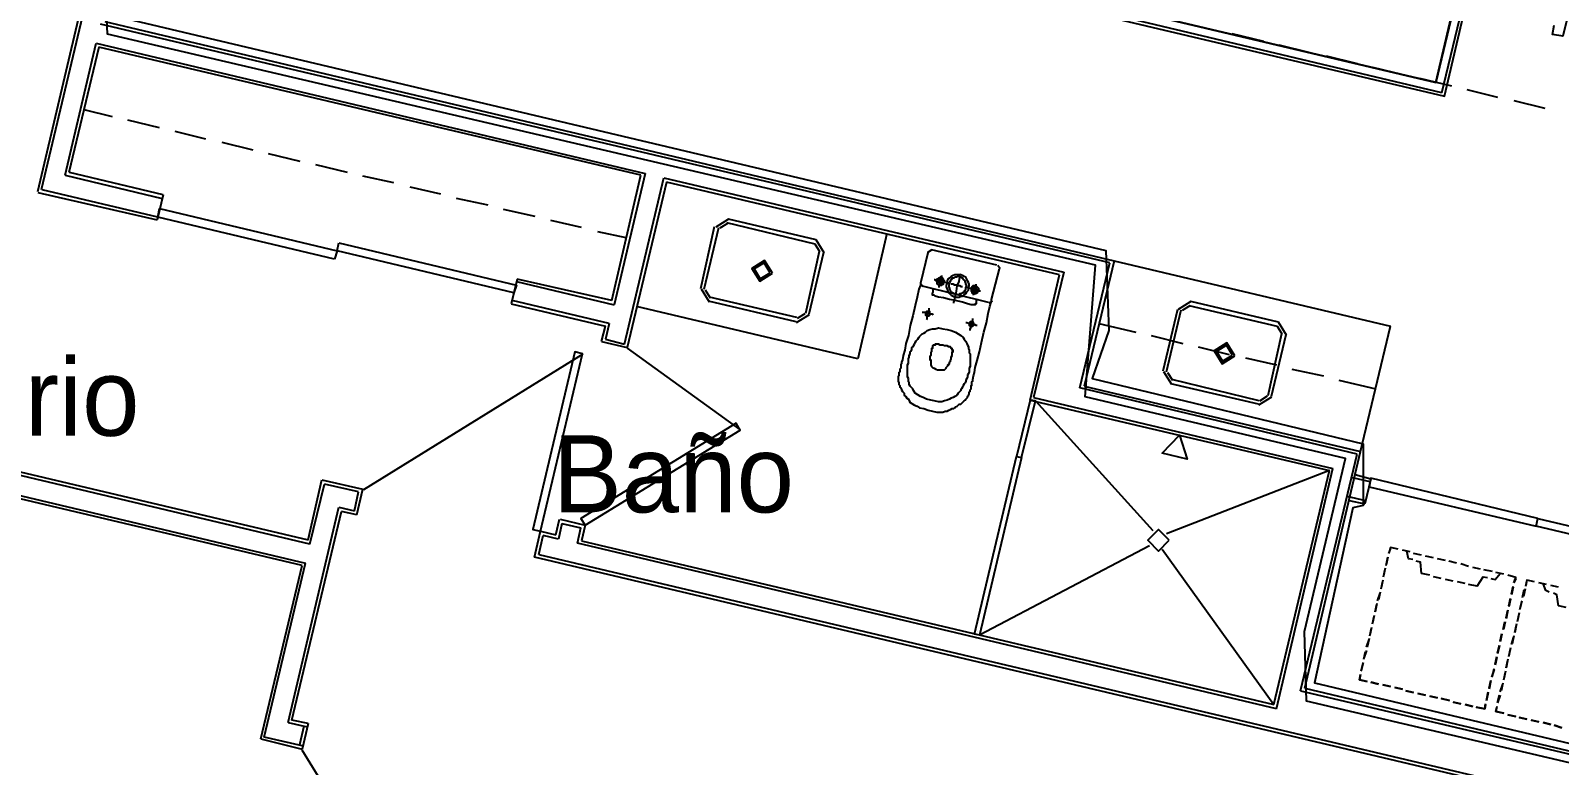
# Model space of a CAD drawing. Header units: feet. Extents: x -84 to 198, y -22 to 181.
# Drawn here: x 41.61 to 65.37, y 101.85 to 113.26 of the extents above; entities that cross this region are included whole.
import ezdxf
from ezdxf.enums import TextEntityAlignment as Align

# ---------------------------------------------------------------- set-up
doc = ezdxf.new("R2010")
doc.units = ezdxf.units.FT
for name, color, linetype in [('A-AREA-COMUN', 252, 'CONTINUOUS'), ('A-AREA-UNIDAD', 30, 'CONTINUOUS'), ('A-LINEA', 7, 'CONTINUOUS'), ('A-LINEA-FINA', 9, 'CONTINUOUS'), ('A-MURO-CONCRETO', 8, 'CONTINUOUS'), ('A-NOMBRE-ESPACIO', 2, 'CONTINUOUS')]:
    doc.layers.add(name, color=color, linetype=linetype)

msp = doc.modelspace()

# ---------------------------------------------------------------- linework, layer by layer
at = {"layer": 'A-AREA-COMUN'}
msp.add_lwpolyline([(42.912, 113.4933), (58.32, 109.8489), (58.368, 108.6044), (58.112, 107.8578), (62.32, 106.8444), (62.32, 105.8844), (62.16, 105.8489), (61.568, 103.1289), (66.96, 101.8489)], dxfattribs=at)
at = {"layer": 'A-AREA-UNIDAD'}
msp.add_lwpolyline([(66.368, 101.6889), (61.44, 102.8444), (61.408, 103.9289), (62.048, 106.6133), (58, 107.5733), (58.16, 109.6178), (42.8, 113.2089), (42.752, 114.3644)], dxfattribs=at)
at = {"layer": 'A-LINEA'}
for p, q in [((41.72, 110.7644), (43.2, 117.0578)), ((43.2667, 117.0978), (41.7733, 110.7911)), ((63.5467, 112.2978), (63.8933, 113.7378)), ((42.76, 113.4044), (58.4533, 109.6844)), ((58.3867, 109.6578), (42.6933, 113.3644)), ((60.28, 113.2178), (60.7733, 113.0978)), ((42.1467, 111.0178), (42.6267, 113.0711)), ((42.6667, 113.0044), (42.2, 111.0578)), ((42.6267, 113.0711), (51.16, 111.0444)), ((51.0933, 111.0178), (42.6667, 113.0044)), ((61.0133, 113.0444), (61.4933, 112.9244)), ((61.7467, 112.8711), (62.2267, 112.7511)), ((62.4667, 112.6978), (62.96, 112.5778)), ((63.2, 112.5244), (63.6933, 112.4044)), ((63.9333, 112.3511), (64.4133, 112.2311)), ((42.88, 111.9244), (42.44, 112.0311)), ((64.6667, 112.1778), (65.1467, 112.0578)), ((43.6133, 111.7511), (43.12, 111.8711)), ((44.3333, 111.5778), (43.8533, 111.6978)), ((45.0667, 111.4044), (44.5867, 111.5244)), ((45.8, 111.2311), (45.3067, 111.3511)), ((42.1467, 111.0178), (43.6533, 110.6578)), ((43.6667, 110.7111), (42.2133, 111.0578)), ((46.5333, 111.0578), (46.04, 111.1778)), ((47.2533, 110.8978), (46.7733, 111.0044)), ((50.64, 109.0711), (51.0933, 111.0178)), ((51.16, 111.0444), (50.68, 109.0044)), ((43.5867, 110.3644), (41.7867, 110.7911)), ((47.9867, 110.7244), (47.5067, 110.8311)), ((50.84, 108.3911), (51.4533, 110.9778)), ((51.4933, 110.9111), (50.88, 108.3378)), ((51.4533, 110.9778), (57.6667, 109.5111)), ((57.6, 109.4711), (51.4933, 110.9111)), ((41.72, 110.7511), (43.5733, 110.3244)), ((43.6667, 110.7111), (43.5733, 110.3244)), ((48.72, 110.5511), (48.2267, 110.6578)), ((49.4533, 110.3778), (48.96, 110.4844)), ((50.1733, 110.2044), (49.6933, 110.3111)), ((52.4584, 110.3333), (52.2578, 110.2095)), ((52.4267, 110.2844), (53.8, 109.9511)), ((52.4533, 110.3378), (53.8133, 110.0178)), ((50.8667, 110.0444), (50.4267, 110.1378)), ((52.0267, 109.2578), (52.24, 110.2178)), ((52.08, 109.2444), (52.3067, 110.2044)), ((52.443, 110.2684), (52.3227, 110.1941)), ((54.92, 110.1111), (54.4667, 108.1644)), ((53.8667, 109.8311), (53.6533, 108.8711)), ((53.9333, 109.8178), (53.7067, 108.8578)), ((53.8773, 109.8281), (53.803, 109.9484)), ((53.9422, 109.8127), (53.8184, 110.0133)), ((55.56, 109.8311), (55.44, 109.3378)), ((55.6174, 109.8565), (55.5613, 109.8219)), ((56.6267, 109.6178), (55.6133, 109.8578)), ((56.6787, 109.5604), (56.6441, 109.6165)), ((57.92, 107.7111), (58.3867, 109.6578)), ((58.4533, 109.6844), (57.9867, 107.7378)), ((58.4533, 109.6844), (62.7467, 108.6711)), ((49.1733, 109.4044), (49.08, 109.0178)), ((49.16, 109.3644), (50.68, 109.0044)), ((50.64, 109.0711), (49.1733, 109.4044)), ((55.4413, 109.3419), (55.4759, 109.2857)), ((56.5467, 109.0844), (56.6667, 109.5644)), ((57.1467, 107.5244), (57.6, 109.4711)), ((57.6667, 109.5111), (57.2, 107.5644)), ((52.0311, 109.2495), (52.155, 109.0489)), ((52.096, 109.2341), (52.1703, 109.1138)), ((53.52, 108.8044), (52.16, 109.1244)), ((55.4667, 109.2978), (56.4933, 109.0444)), ((31.0533, 108.8578), (45.92, 105.3511)), ((49.08, 109.0178), (50.5467, 108.6711)), ((50.6, 108.7111), (49.0933, 109.0711)), ((54.4667, 108.1644), (51.0267, 108.9778)), ((53.5067, 108.7378), (52.1467, 109.0578)), ((53.515, 108.7289), (53.7155, 108.8527)), ((53.5303, 108.7938), (53.6506, 108.8681)), ((56.5026, 109.0324), (56.5587, 109.067)), ((59.2133, 107.9778), (59.44, 108.9378)), ((59.2667, 107.9644), (59.4933, 108.9244)), ((59.645, 109.0533), (59.4445, 108.9295)), ((59.6297, 108.9884), (59.5094, 108.9141)), ((59.6133, 108.9911), (60.9867, 108.6711)), ((59.64, 109.0578), (61, 108.7378)), ((45.9467, 105.2844), (31.0533, 108.8044)), ((50.48, 108.4311), (50.5467, 108.6711)), ((50.6, 108.7111), (50.5467, 108.4711)), ((58.2133, 108.7111), (58.7867, 108.5778)), ((61.064, 108.5481), (60.9897, 108.6684)), ((61.1289, 108.5327), (61.005, 108.7333)), ((62.28, 106.7244), (62.7467, 108.6711)), ((31.04, 108.4978), (45.88, 104.9911)), ((45.8267, 104.9511), (31.04, 108.4444)), ((50.48, 108.4311), (50.88, 108.3378)), ((50.5467, 108.4711), (50.84, 108.3911)), ((59.0267, 108.5244), (59.52, 108.4044)), ((61.0533, 108.5511), (60.84, 107.5911)), ((61.12, 108.5378), (60.8933, 107.5778)), ((50.1923, 108.235), (46.7828, 106.1301)), ((52.6442, 107.0595), (50.8856, 108.3283)), ((59.76, 108.3511), (60.24, 108.2311)), ((60.4933, 108.1778), (60.9733, 108.0711)), ((59.2178, 107.9695), (59.3416, 107.7689)), ((59.2827, 107.9541), (59.357, 107.8338)), ((61.2133, 108.0044), (61.7067, 107.8978)), ((62.2267, 106.6844), (57.92, 107.7111)), ((57.9867, 107.7378), (62.28, 106.7244)), ((60.6933, 107.4578), (59.3333, 107.7778)), ((60.7067, 107.5111), (59.3467, 107.8444)), ((61.9467, 107.8311), (62.52, 107.6978)), ((57.1467, 107.5244), (61.8, 106.4311)), ((57.1733, 107.4711), (57.1733, 107.4711)), ((57.2, 107.5644), (61.8533, 106.4578)), ((57.2267, 107.5111), (59.0533, 105.4978)), ((60.7016, 107.4489), (60.9022, 107.5727)), ((60.717, 107.5138), (60.8373, 107.5881)), ((61.4133, 103.0444), (62.28, 106.7244)), ((61.3467, 103.0044), (62.2267, 106.6844)), ((45.92, 105.3511), (46.1333, 106.2844)), ((46.1333, 106.2844), (46.7733, 106.1378)), ((61.8, 106.4311), (59.2667, 105.4444)), ((60.9333, 102.7911), (61.8, 106.4311)), ((60.9733, 102.7244), (61.8533, 106.4578)), ((62.1333, 106.3244), (62.4267, 106.2578)), ((62.2, 106.3644), (62.44, 106.2978)), ((62.44, 106.2978), (62.3467, 105.9111)), ((45.9467, 105.2844), (46.1733, 106.2178)), ((46.7067, 106.0978), (46.1733, 106.2178)), ((46.64, 105.8044), (46.7067, 106.0978)), ((46.68, 105.7378), (46.7733, 106.1378)), ((62.0667, 106.0311), (62.36, 105.9644)), ((45.6133, 102.5111), (46.4, 105.8578)), ((45.6667, 102.5511), (46.44, 105.7911)), ((46.4, 105.8578), (46.64, 105.8044)), ((46.68, 105.7378), (46.44, 105.7911)), ((62.1067, 105.9644), (62.3467, 105.9111)), ((49.7733, 105.4311), (49.8267, 105.6711)), ((49.8667, 105.6044), (49.8133, 105.3644)), ((49.84, 105.6711), (50.2267, 105.5778)), ((49.8667, 105.6044), (50.16, 105.5378)), ((50.1067, 105.2978), (50.16, 105.5378)), ((50.2267, 105.5778), (50.1733, 105.3378)), ((49.44, 105.0844), (49.5333, 105.4844)), ((49.5067, 105.1244), (49.5733, 105.4178)), ((49.5333, 105.4844), (49.7733, 105.4311)), ((49.8133, 105.3644), (49.5733, 105.4178)), ((60.9733, 102.7244), (50.1067, 105.2978)), ((50.1733, 105.3378), (60.9333, 102.7911)), ((68.9067, 100.4844), (49.44, 105.0844)), ((49.5067, 105.1244), (68.8667, 100.5511)), ((59, 105.2578), (56.36, 103.8711)), ((59.2, 105.2044), (60.9333, 102.7911)), ((62.7067, 105.0844), (62.68, 104.9644)), ((62.68, 104.9511), (62.7067, 105.0844)), ((62.72, 105.1378), (62.7467, 105.2044)), ((62.8667, 105.2044), (62.7467, 105.2311)), ((63.0533, 105.1644), (62.9333, 105.1911)), ((63.0533, 105.1644), (62.9333, 105.1911)), ((63.2267, 105.1111), (63.1067, 105.1378)), ((63.2267, 105.1111), (63.1067, 105.1378)), ((63.4133, 105.0711), (63.2933, 105.0978)), ((63.4133, 105.0711), (63.2933, 105.0978)), ((63.6, 105.0311), (63.48, 105.0578)), ((63.6, 105.0311), (63.48, 105.0578)), ((45.1867, 102.2578), (45.8267, 104.9511)), ((45.24, 102.2844), (45.88, 104.9911)), ((62.6667, 104.9111), (62.64, 104.7911)), ((62.64, 104.7778), (62.6667, 104.8978)), ((63.36, 104.8044), (63.2267, 104.8311)), ((63.7733, 104.9911), (63.6533, 105.0178)), ((63.7733, 104.9911), (63.6533, 105.0178)), ((63.96, 104.9378), (63.84, 104.9778)), ((63.96, 104.9378), (63.84, 104.9778)), ((64.1467, 104.8978), (64.0267, 104.9244)), ((64.1467, 104.8978), (64.0267, 104.9244)), ((64.3333, 104.8578), (64.2, 104.8844)), ((64.3333, 104.8578), (64.2, 104.8844)), ((64.5067, 104.8178), (64.3867, 104.8444)), ((64.5067, 104.8178), (64.3867, 104.8444)), ((62.6267, 104.7244), (62.6, 104.6044)), ((62.6, 104.5911), (62.6267, 104.7111)), ((63.5333, 104.7511), (63.4133, 104.7778)), ((63.72, 104.7111), (63.6, 104.7378)), ((63.9067, 104.6711), (63.7867, 104.6978)), ((64.0933, 104.6311), (63.96, 104.6578)), ((64.6933, 104.7644), (64.5733, 104.8044)), ((64.6267, 104.5111), (64.6533, 104.6311)), ((64.6533, 104.6178), (64.6267, 104.4978)), ((64.6933, 104.7511), (64.6667, 104.6844)), ((64.8, 104.4578), (64.8267, 104.5778)), ((64.84, 104.5911), (64.8133, 104.4711)), ((64.8533, 104.6311), (64.8667, 104.7111)), ((64.9867, 104.6978), (64.8667, 104.7244)), ((65.1733, 104.6578), (65.0533, 104.6844)), ((65.1733, 104.6578), (65.0533, 104.6844)), ((65.36, 104.6178), (65.24, 104.6444)), ((65.36, 104.6178), (65.24, 104.6444)), ((62.5333, 104.3644), (62.5067, 104.2311)), ((62.5067, 104.2311), (62.5333, 104.3511)), ((62.5467, 104.4044), (62.5867, 104.5244)), ((62.5867, 104.5378), (62.56, 104.4178)), ((64.5867, 104.3244), (64.6133, 104.4444)), ((64.6133, 104.4311), (64.5867, 104.3111)), ((64.7867, 104.4044), (64.76, 104.2844)), ((64.76, 104.2711), (64.7867, 104.3911)), ((62.4933, 104.1778), (62.4667, 104.0578)), ((62.4667, 104.0444), (62.4933, 104.1644)), ((64.5467, 104.1378), (64.5733, 104.2578)), ((64.5733, 104.2578), (64.5467, 104.1244)), ((64.7467, 104.2178), (64.72, 104.0978)), ((64.72, 104.0844), (64.7467, 104.2044)), ((65.48, 104.2978), (65.36, 104.3244)), ((56.3333, 103.9244), (56.3333, 103.9244)), ((62.4533, 103.9911), (62.4267, 103.8711)), ((62.4267, 103.8578), (62.4533, 103.9778)), ((64.4533, 103.7778), (64.48, 103.8978)), ((64.48, 103.8844), (64.4533, 103.7644)), ((64.52, 104.0711), (64.4933, 103.9511)), ((64.5067, 103.9644), (64.5333, 104.0844)), ((64.7067, 104.0444), (64.68, 103.9111)), ((64.68, 103.9111), (64.7067, 104.0311)), ((62.3733, 103.6311), (62.3333, 103.5111)), ((62.3733, 103.6844), (62.4133, 103.8044)), ((62.4133, 103.8178), (62.3867, 103.6844)), ((64.4133, 103.5911), (64.44, 103.7111)), ((64.44, 103.7111), (64.4133, 103.5778)), ((64.6133, 103.6711), (64.5867, 103.5511)), ((64.5867, 103.5378), (64.6133, 103.6578)), ((64.6267, 103.7244), (64.6667, 103.8444)), ((64.6667, 103.8578), (64.64, 103.7378)), ((62.32, 103.4444), (62.2933, 103.3244)), ((62.2933, 103.3111), (62.32, 103.4311)), ((62.3333, 103.4978), (62.36, 103.6178)), ((64.3733, 103.4178), (64.4, 103.5378)), ((64.4, 103.5244), (64.3733, 103.4044)), ((64.5733, 103.4978), (64.5467, 103.3644)), ((64.5467, 103.3644), (64.5733, 103.4844)), ((62.28, 103.2578), (62.2667, 103.1778)), ((62.2667, 103.1778), (62.3867, 103.1511)), ((64.28, 103.0444), (64.3067, 103.1644)), ((64.3067, 103.1644), (64.28, 103.0311)), ((64.36, 103.3378), (64.32, 103.2178)), ((64.3333, 103.2311), (64.36, 103.3511)), ((64.5333, 103.3111), (64.5067, 103.1911)), ((64.5067, 103.1778), (64.5333, 103.2978)), ((61.3467, 103.0044), (67.1333, 101.6444)), ((61.4133, 103.0444), (67.0933, 101.6978)), ((62.44, 103.1378), (62.56, 103.1111)), ((62.56, 103.1111), (62.44, 103.1378)), ((62.6267, 103.0978), (62.7467, 103.0711)), ((62.7467, 103.0711), (62.6267, 103.0978)), ((62.8133, 103.0578), (62.9333, 103.0311)), ((62.9333, 103.0311), (62.8133, 103.0578)), ((62.9867, 103.0044), (63.1067, 102.9778)), ((63.1067, 102.9778), (62.9867, 103.0044)), ((63.1733, 102.9644), (63.2933, 102.9378)), ((63.2933, 102.9378), (63.1733, 102.9644)), ((63.36, 102.9244), (63.48, 102.8978)), ((63.48, 102.8978), (63.36, 102.9244)), ((64.24, 102.8578), (64.2667, 102.9911)), ((64.2667, 102.9778), (64.24, 102.8578)), ((64.4533, 102.9378), (64.4133, 102.8178)), ((64.4133, 102.8178), (64.44, 102.9378)), ((64.4533, 102.9911), (64.4933, 103.1111)), ((64.4933, 103.1244), (64.4667, 103.0044)), ((63.5333, 102.8844), (63.6667, 102.8578)), ((63.6667, 102.8578), (63.5333, 102.8844)), ((63.72, 102.8311), (63.84, 102.8044)), ((63.84, 102.8044), (63.72, 102.8311)), ((63.9067, 102.7911), (64.0267, 102.7644)), ((64.0267, 102.7644), (63.9067, 102.7911)), ((64.4, 102.7644), (64.3867, 102.6844)), ((64.3867, 102.6844), (64.5067, 102.6578)), ((45.6133, 102.5111), (45.9067, 102.4444)), ((45.92, 102.4978), (45.6667, 102.5511)), ((45.8533, 102.4578), (45.7867, 102.1644)), ((45.92, 102.4978), (45.8267, 102.0978)), ((64.5733, 102.6311), (64.6933, 102.6044)), ((64.6933, 102.6044), (64.5733, 102.6311)), ((64.7467, 102.5911), (64.8667, 102.5644)), ((64.8667, 102.5644), (64.7467, 102.5911)), ((64.9333, 102.5511), (65.0533, 102.5244)), ((65.0533, 102.5244), (64.9333, 102.5511)), ((65.12, 102.5111), (65.24, 102.4844)), ((65.24, 102.4844), (65.12, 102.5111)), ((65.2933, 102.4711), (65.4133, 102.4311)), ((65.4133, 102.4311), (65.2933, 102.4711)), ((45.1867, 102.2578), (45.8267, 102.0978)), ((45.8267, 102.1511), (45.24, 102.2844)), ((45.8228, 102.0901), (47.9277, 98.6805))]:
    msp.add_line(p, q, dxfattribs=at)
for points in [[(57.76, 113.8044), (63.4533, 112.4578), (63.9067, 114.4044), (58.2133, 115.7511), (57.76, 113.8044)], [(63.5467, 112.2978), (57.6533, 113.6978), (58.0133, 115.2178)], [(65.44, 113.9778), (65.4533, 114.0444), (65.6267, 114.0044), (65.4267, 113.1778), (65.2667, 113.2044), (65.2933, 113.3511)], [(57.5867, 113.6578), (63.5867, 112.2444), (63.9333, 113.7244)], [(46.3333, 109.7111), (43.5867, 110.3644), (43.6133, 110.4978), (46.3733, 109.8444), (46.3333, 109.7111)], [(46.4, 109.9644), (49.16, 109.3111), (49.12, 109.1911), (46.3733, 109.8444), (46.4, 109.9644)], [(53.1422, 109.4927), (53.0184, 109.6933), (52.8178, 109.5695), (52.9416, 109.3689), (53.1422, 109.4927)], [(53.1033, 109.5019), (53.0092, 109.6544), (52.8567, 109.5603), (52.9508, 109.4078), (53.1033, 109.5019)], [(55.44, 109.3378), (55.44, 109.3111), (55.4133, 109.2444), (55.3867, 109.1244), (55.36, 108.9911), (55.32, 108.8311), (55.28, 108.6844), (55.2533, 108.5244), (55.2133, 108.4044), (55.2, 108.2978), (55.1733, 108.2178), (55.16, 108.1511), (55.1467, 108.1111), (55.1467, 108.0844), (55.1333, 108.0711), (55.1333, 108.0578), (55.1333, 108.0444), (55.1333, 108.0311), (55.1333, 108.0178), (55.12, 108.0044), (55.12, 107.9911), (55.12, 107.9778), (55.12, 107.9644), (55.1067, 107.9511), (55.1067, 107.9378), (55.1067, 107.9111), (55.1067, 107.8978), (55.0933, 107.8844), (55.0933, 107.8711), (55.0933, 107.8578), (55.0933, 107.8444), (55.0933, 107.8311), (55.0933, 107.8178), (55.1067, 107.7911), (55.1067, 107.7778), (55.1067, 107.7644), (55.12, 107.7511), (55.12, 107.7244), (55.1333, 107.7111), (55.1467, 107.6978), (55.1467, 107.6844), (55.16, 107.6578), (55.1733, 107.6444), (55.1867, 107.6311), (55.1867, 107.6044), (55.2, 107.5911), (55.2133, 107.5778), (55.2267, 107.5511), (55.2533, 107.5378), (55.2667, 107.5111), (55.28, 107.4844), (55.3067, 107.4711), (55.3467, 107.4444), (55.3867, 107.4311), (55.4267, 107.4044), (55.4933, 107.3911), (55.56, 107.3644), (55.6267, 107.3511), (55.6933, 107.3378), (55.7467, 107.3378), (55.7867, 107.3378), (55.8267, 107.3511), (55.8533, 107.3511), (55.88, 107.3644), (55.9067, 107.3778), (55.9333, 107.3911), (55.96, 107.3911), (55.9733, 107.4044), (55.9867, 107.4178), (56.0133, 107.4311), (56.0267, 107.4444), (56.04, 107.4578), (56.0667, 107.4578), (56.08, 107.4711), (56.0933, 107.4844), (56.1067, 107.4978), (56.12, 107.5111), (56.1333, 107.5244), (56.1467, 107.5378), (56.16, 107.5511), (56.1733, 107.5644), (56.1733, 107.5778), (56.1867, 107.5911), (56.1867, 107.6044), (56.2, 107.6178), (56.2, 107.6311), (56.2, 107.6444), (56.2133, 107.6578), (56.2133, 107.6711), (56.2133, 107.6844), (56.2267, 107.6978), (56.2267, 107.7111), (56.2267, 107.7244), (56.2267, 107.7511), (56.24, 107.7511), (56.24, 107.7644), (56.24, 107.7778), (56.24, 107.7911), (56.24, 107.8044), (56.2533, 107.8178), (56.2533, 107.8444), (56.2667, 107.8978), (56.28, 107.9511), (56.2933, 108.0311), (56.32, 108.1378), (56.36, 108.2711), (56.3867, 108.4178), (56.4267, 108.5778), (56.4667, 108.7244), (56.4933, 108.8711), (56.52, 108.9778), (56.5467, 109.0578), (56.5467, 109.0844)], [(55.88, 109.3378), (55.8667, 109.3378), (55.8533, 109.3378), (55.8267, 109.3511), (55.7867, 109.3644), (55.7467, 109.3644), (55.7067, 109.3778), (55.68, 109.3778), (55.6667, 109.3911), (55.6533, 109.3911)], [(55.7333, 109.3111), (55.7467, 109.3111), (55.76, 109.3111), (55.7733, 109.3111), (55.7867, 109.3244), (55.8, 109.3244), (55.8, 109.3378), (55.8133, 109.3511), (55.8133, 109.3644), (55.8133, 109.3778), (55.8, 109.3911), (55.8, 109.4044), (55.7867, 109.4044), (55.7867, 109.4178), (55.7733, 109.4178), (55.76, 109.4311), (55.7467, 109.4311), (55.7333, 109.4178), (55.72, 109.4178), (55.7067, 109.4044), (55.6933, 109.4044), (55.6933, 109.3911), (55.6933, 109.3778), (55.6933, 109.3644), (55.6933, 109.3511), (55.6933, 109.3378), (55.7067, 109.3244), (55.72, 109.3111), (55.7333, 109.3111)], [(55.7467, 109.3378), (55.76, 109.3378), (55.7733, 109.3378), (55.7733, 109.3511), (55.7867, 109.3644), (55.7733, 109.3778), (55.7733, 109.3911), (55.76, 109.3911), (55.7467, 109.3911), (55.7333, 109.3911), (55.72, 109.3778), (55.72, 109.3644), (55.72, 109.3511), (55.7333, 109.3378), (55.7467, 109.3378)], [(55.7333, 109.2711), (55.7333, 109.2844), (55.7333, 109.2978), (55.7333, 109.3244), (55.7467, 109.3511), (55.7467, 109.3778), (55.76, 109.4044), (55.76, 109.4311), (55.7733, 109.4444), (55.7733, 109.4578)], [(55.9733, 109.1244), (56.0133, 109.1244), (56.04, 109.1244), (56.0667, 109.1378), (56.0933, 109.1378), (56.12, 109.1644), (56.1467, 109.1778), (56.16, 109.2044), (56.1867, 109.2311), (56.1867, 109.2578), (56.2, 109.2978), (56.2, 109.3244), (56.1867, 109.3511), (56.1733, 109.3778), (56.16, 109.4044), (56.1467, 109.4311), (56.12, 109.4444), (56.0933, 109.4578), (56.0667, 109.4711), (56.0267, 109.4711), (56, 109.4711), (55.9733, 109.4711), (55.9467, 109.4578), (55.92, 109.4444), (55.8933, 109.4178), (55.8667, 109.4044), (55.8533, 109.3778), (55.8533, 109.3378), (55.84, 109.3111), (55.84, 109.2844), (55.8533, 109.2444), (55.8667, 109.2178), (55.88, 109.1911), (55.8933, 109.1778), (55.92, 109.1511), (55.9467, 109.1378), (55.9733, 109.1244)], [(55.9867, 109.1778), (56.0133, 109.1644), (56.04, 109.1644), (56.0533, 109.1778), (56.08, 109.1778), (56.0933, 109.1911), (56.12, 109.2044), (56.1333, 109.2311), (56.1467, 109.2444), (56.1467, 109.2711), (56.16, 109.2978), (56.1467, 109.3244), (56.1467, 109.3378), (56.1333, 109.3644), (56.1333, 109.3778), (56.1067, 109.4044), (56.0933, 109.4178), (56.0667, 109.4311), (56.0533, 109.4311), (56.0267, 109.4444), (56, 109.4311), (55.9733, 109.4311), (55.96, 109.4178), (55.9333, 109.4178), (55.92, 109.3911), (55.9067, 109.3778), (55.8933, 109.3511), (55.8933, 109.3378), (55.88, 109.3111), (55.88, 109.2844), (55.8933, 109.2578), (55.8933, 109.2444), (55.9067, 109.2178), (55.92, 109.2044), (55.9467, 109.1911), (55.96, 109.1778), (55.9867, 109.1778)], [(55.96, 109.0311), (55.96, 109.0444), (55.9733, 109.0844), (55.9867, 109.1511), (56, 109.2178), (56.0133, 109.2978), (56.04, 109.3644), (56.0533, 109.4311), (56.0533, 109.4711), (56.0667, 109.4844)], [(56.32, 109.0978), (56.32, 109.0844), (56.3067, 109.0711), (56.3067, 109.0444), (56.3067, 109.0311), (56.3067, 109.0178), (56.2933, 109.0178), (56.2933, 109.0044), (56.28, 109.0044), (56.2667, 109.0044), (56.2267, 109.0044), (56.1733, 109.0178), (56.0933, 109.0444), (55.9867, 109.0711), (55.8933, 109.0844), (55.8, 109.1111), (55.72, 109.1244), (55.6667, 109.1378), (55.6533, 109.1511), (55.64, 109.1511), (55.6267, 109.1511), (55.6267, 109.1644), (55.6267, 109.1778), (55.6267, 109.1911), (55.64, 109.2044), (55.64, 109.2178), (55.64, 109.2311), (55.64, 109.2444), (55.64, 109.2578)], [(56.0933, 109.2844), (56.08, 109.2844), (56.0533, 109.2978), (56.0267, 109.2978), (56, 109.3111), (55.9733, 109.3111), (55.9467, 109.3244), (55.9333, 109.3244), (55.92, 109.3244)], [(56.3733, 109.2178), (56.36, 109.2178), (56.3467, 109.2311), (56.32, 109.2311), (56.28, 109.2444), (56.24, 109.2444), (56.2133, 109.2578), (56.1733, 109.2711), (56.16, 109.2711), (56.1467, 109.2711)], [(56.2667, 109.1778), (56.28, 109.1778), (56.2933, 109.1778), (56.3067, 109.1778), (56.3067, 109.1911), (56.32, 109.1911), (56.3333, 109.2044), (56.3467, 109.2178), (56.3467, 109.2311), (56.3467, 109.2444), (56.3467, 109.2578), (56.3333, 109.2711), (56.32, 109.2844), (56.3067, 109.2978), (56.2933, 109.2978), (56.28, 109.2978), (56.2667, 109.2978), (56.2533, 109.2978), (56.2533, 109.2844), (56.24, 109.2844), (56.24, 109.2711), (56.2267, 109.2578), (56.2267, 109.2444), (56.2267, 109.2311), (56.2267, 109.2178), (56.24, 109.2044), (56.24, 109.1911), (56.2533, 109.1911), (56.2667, 109.1911), (56.2667, 109.1778)], [(56.28, 109.2044), (56.2933, 109.2044), (56.2933, 109.2178), (56.3067, 109.2178), (56.32, 109.2311), (56.32, 109.2444), (56.3067, 109.2578), (56.3067, 109.2711), (56.2933, 109.2711), (56.28, 109.2711), (56.2667, 109.2711), (56.2667, 109.2578), (56.2533, 109.2578), (56.2533, 109.2444), (56.2533, 109.2311), (56.2667, 109.2178), (56.2667, 109.2044), (56.28, 109.2044)], [(56.2667, 109.1511), (56.2667, 109.1644), (56.28, 109.1911), (56.28, 109.2178), (56.2933, 109.2578), (56.2933, 109.2844), (56.3067, 109.3111), (56.3067, 109.3244)], [(55.64, 108.8444), (55.6267, 108.8578), (55.6, 108.8578), (55.5733, 108.8578), (55.5333, 108.8711), (55.5067, 108.8844), (55.48, 108.8844), (55.4667, 108.8844)], [(55.5467, 108.8311), (55.56, 108.8311), (55.5733, 108.8311), (55.5867, 108.8444), (55.5867, 108.8578), (55.5867, 108.8711), (55.5867, 108.8844), (55.5867, 108.8978), (55.5733, 108.8978), (55.56, 108.8978), (55.5467, 108.8978), (55.5333, 108.8978), (55.5333, 108.8844), (55.52, 108.8844), (55.52, 108.8711), (55.52, 108.8578), (55.52, 108.8444), (55.5333, 108.8444), (55.5333, 108.8311), (55.5467, 108.8311)], [(55.5333, 108.7778), (55.5467, 108.7911), (55.5467, 108.8178), (55.5467, 108.8444), (55.56, 108.8844), (55.5733, 108.9111), (55.5733, 108.9378), (55.5733, 108.9511)], [(55.8533, 108.6178), (55.92, 108.6044), (55.9867, 108.5778), (56.0267, 108.5511), (56.0667, 108.5244), (56.1067, 108.4978), (56.12, 108.4711), (56.1467, 108.4311), (56.16, 108.4044), (56.1733, 108.3778), (56.1867, 108.3511), (56.1867, 108.3244), (56.2, 108.3111), (56.2, 108.2844), (56.2, 108.2578), (56.2133, 108.2444), (56.2133, 108.2178), (56.2133, 108.2044), (56.2133, 108.1778), (56.2133, 108.1644), (56.2133, 108.1378), (56.2133, 108.1244), (56.2133, 108.0978), (56.2133, 108.0711), (56.2133, 108.0444), (56.2, 108.0178), (56.2, 107.9911), (56.2, 107.9644), (56.1867, 107.9378), (56.1733, 107.9111), (56.1733, 107.8844), (56.16, 107.8578), (56.1467, 107.8311), (56.1467, 107.8178), (56.1333, 107.7911), (56.12, 107.7778), (56.1067, 107.7511), (56.1067, 107.7378), (56.0933, 107.7244), (56.08, 107.6978), (56.0667, 107.6844), (56.0667, 107.6711), (56.0533, 107.6578), (56.04, 107.6444), (56.0267, 107.6311), (56.0133, 107.6044), (56, 107.5911), (55.9733, 107.5778), (55.9467, 107.5644), (55.92, 107.5511), (55.8933, 107.5378), (55.8533, 107.5244), (55.8133, 107.5111), (55.7733, 107.4978), (55.72, 107.4978), (55.6533, 107.5111), (55.6, 107.5244), (55.5333, 107.5378), (55.48, 107.5644), (55.44, 107.5778), (55.4, 107.6044), (55.36, 107.6311), (55.3333, 107.6711), (55.32, 107.6978), (55.2933, 107.7244), (55.28, 107.7378), (55.2667, 107.7644), (55.2667, 107.7911), (55.2533, 107.8044), (55.2533, 107.8311), (55.2533, 107.8444), (55.2533, 107.8578), (55.24, 107.8844), (55.24, 107.8978), (55.24, 107.9244), (55.24, 107.9378), (55.24, 107.9644), (55.24, 107.9778), (55.24, 108.0044), (55.24, 108.0311), (55.24, 108.0578), (55.24, 108.0711), (55.2533, 108.0978), (55.2533, 108.1378), (55.2533, 108.1644), (55.2667, 108.1911), (55.2667, 108.2178), (55.28, 108.2444), (55.28, 108.2711), (55.2933, 108.2844), (55.3067, 108.3111), (55.3067, 108.3378), (55.32, 108.3511), (55.3333, 108.3644), (55.3467, 108.3911), (55.3467, 108.4044), (55.36, 108.4178), (55.3733, 108.4444), (55.3867, 108.4578), (55.4, 108.4711), (55.4133, 108.4978), (55.4267, 108.5111), (55.44, 108.5244), (55.4667, 108.5511), (55.4933, 108.5644), (55.52, 108.5778), (55.5467, 108.6044), (55.5867, 108.6178), (55.6267, 108.6311), (55.6667, 108.6311), (55.72, 108.6444), (55.7867, 108.6311), (55.8533, 108.6178)], [(56.32, 108.6844), (56.3067, 108.6844), (56.28, 108.6978), (56.2533, 108.6978), (56.2133, 108.7111), (56.1867, 108.7111), (56.16, 108.7244), (56.1467, 108.7244)], [(56.2267, 108.6711), (56.24, 108.6711), (56.2533, 108.6711), (56.2667, 108.6844), (56.2667, 108.6978), (56.2667, 108.7111), (56.2667, 108.7244), (56.2533, 108.7378), (56.24, 108.7378), (56.2267, 108.7378), (56.2133, 108.7378), (56.2133, 108.7244), (56.2, 108.7244), (56.2, 108.7111), (56.2, 108.6978), (56.2, 108.6844), (56.2133, 108.6844), (56.2133, 108.6711), (56.2267, 108.6711)], [(56.2133, 108.6044), (56.2133, 108.6178), (56.2133, 108.6311), (56.2267, 108.6578), (56.2267, 108.6844), (56.24, 108.7111), (56.24, 108.7511), (56.2533, 108.7644), (56.2533, 108.7911)], [(55.6933, 108.3911), (55.68, 108.3911), (55.6667, 108.3911), (55.6667, 108.3778), (55.6533, 108.3778), (55.64, 108.3778), (55.64, 108.3644), (55.6267, 108.3644), (55.6267, 108.3511), (55.6267, 108.3378), (55.6267, 108.3244), (55.6133, 108.3244), (55.6133, 108.3111), (55.6133, 108.2978), (55.6133, 108.2844), (55.6133, 108.2711), (55.6, 108.2578), (55.6, 108.2444), (55.6, 108.2311), (55.6, 108.2178), (55.5867, 108.2044), (55.5867, 108.1911), (55.5867, 108.1778), (55.5867, 108.1644), (55.5867, 108.1511), (55.6, 108.1511), (55.6, 108.1378), (55.6, 108.1244), (55.6, 108.1111), (55.6, 108.0978), (55.6, 108.0844), (55.6, 108.0711), (55.6133, 108.0578), (55.6133, 108.0444), (55.6267, 108.0311), (55.6533, 108.0178), (55.68, 108.0044), (55.7067, 107.9911), (55.7467, 107.9911), (55.7733, 107.9911), (55.8, 107.9911), (55.8133, 107.9911), (55.8267, 108.0044), (55.84, 108.0178), (55.84, 108.0311), (55.8533, 108.0444), (55.8667, 108.0578), (55.8667, 108.0711), (55.88, 108.0711), (55.88, 108.0844), (55.8933, 108.0844), (55.8933, 108.0978), (55.8933, 108.1111), (55.9067, 108.1244), (55.9067, 108.1378), (55.9067, 108.1511), (55.92, 108.1644), (55.92, 108.1778), (55.92, 108.1911), (55.9333, 108.2178), (55.9333, 108.2311), (55.9333, 108.2444), (55.9333, 108.2578), (55.9333, 108.2711), (55.9467, 108.2711), (55.9467, 108.2844), (55.9467, 108.2978), (55.9333, 108.2978), (55.9333, 108.3111), (55.9333, 108.3244), (55.92, 108.3244), (55.9067, 108.3378), (55.9067, 108.3511), (55.8933, 108.3511), (55.88, 108.3511), (55.8533, 108.3644), (55.8133, 108.3644), (55.7867, 108.3778), (55.7467, 108.3778), (55.72, 108.3911), (55.7067, 108.3911), (55.6933, 108.3911)], [(60.3289, 108.2127), (60.205, 108.4133), (60.0045, 108.2895), (60.1283, 108.0889), (60.3289, 108.2127)], [(49.5333, 105.4844), (50.1867, 108.2444), (50.0667, 108.2711), (49.4133, 105.5111), (49.5333, 105.4844)], [(60.2899, 108.2219), (60.1958, 108.3744), (60.0434, 108.2803), (60.1375, 108.1278), (60.2899, 108.2219)], [(57.0133, 106.6311), (57.2267, 107.5111), (57.1467, 107.5244), (56.9333, 106.6444), (57.0133, 106.6311)], [(50.2267, 105.5778), (52.64, 107.0578), (52.5733, 107.1644), (50.16, 105.6844), (50.2267, 105.5778)], [(57.0133, 106.6311), (56.36, 103.8711), (56.28, 103.8844), (56.9333, 106.6444), (57.0133, 106.6311)], [(56.96, 106.5911), (56.96, 106.5911), (56.96, 106.5911)], [(56.9867, 106.6844), (56.9867, 106.6844), (56.9867, 106.6844)], [(62.4133, 106.1778), (65.0133, 105.5644), (65.04, 105.6844), (62.44, 106.3111), (62.4133, 106.1778)], [(67.6, 104.9511), (65.0133, 105.5644), (65.04, 105.6844), (67.6267, 105.0711), (67.6, 104.9511)], [(59.3067, 105.3444), (59.14, 105.5111), (58.9733, 105.3444), (59.14, 105.1778), (59.3067, 105.3444)], [(62.8667, 105.2044), (62.7467, 105.2311), (62.72, 105.1511)], [(63.0933, 105.0444), (63.0267, 105.0578), (63, 105.1778)], [(63.2267, 104.8311), (63.2133, 105.0044), (63.1467, 105.0178)], [(64.3067, 104.7511), (64.3733, 104.7378), (64.4533, 104.8311)], [(64.0933, 104.6311), (64.1867, 104.7778), (64.2533, 104.7644)], [(64.6667, 104.6844), (64.6933, 104.7644), (64.5733, 104.8044)], [(64.9867, 104.6978), (64.8667, 104.7244), (64.8533, 104.6444)], [(65.2133, 104.5378), (65.16, 104.5644), (65.12, 104.6711)], [(65.36, 104.3244), (65.3333, 104.4978), (65.28, 104.5244)], [(62.3867, 103.1511), (62.2667, 103.1778), (62.28, 103.2578)], [(64.08, 102.7511), (64.2133, 102.7244), (64.2267, 102.8044)], [(64.2267, 102.7911), (64.2133, 102.7244), (64.08, 102.7511)], [(64.5067, 102.6578), (64.3867, 102.6844), (64.4, 102.7511)]]:
    msp.add_lwpolyline(points, dxfattribs=at)
at = {"layer": 'A-LINEA-FINA'}
msp.add_lwpolyline([(59.5867, 106.6044), (59.2, 106.6978), (59.4667, 106.9778), (59.5867, 106.6044), (59.5867, 106.6044)], dxfattribs=at)
at = {"layer": 'A-MURO-CONCRETO'}
msp.add_lwpolyline([(57.76, 113.8044), (63.7733, 113.8044), (63.4533, 112.4578), (57.76, 113.8044), (57.76, 113.8044)], dxfattribs=at)

# ---------------------------------------------------------------- texts
at = {"layer": 'A-NOMBRE-ESPACIO'}
for s, p in [('Dormitorio', (39.6, 106.9689)), ('Baño', (51.6, 105.7778))]:
    msp.add_text(s, height=1.2, dxfattribs=at).set_placement(p, align=Align.CENTER)

doc.saveas('drawing.dxf')
